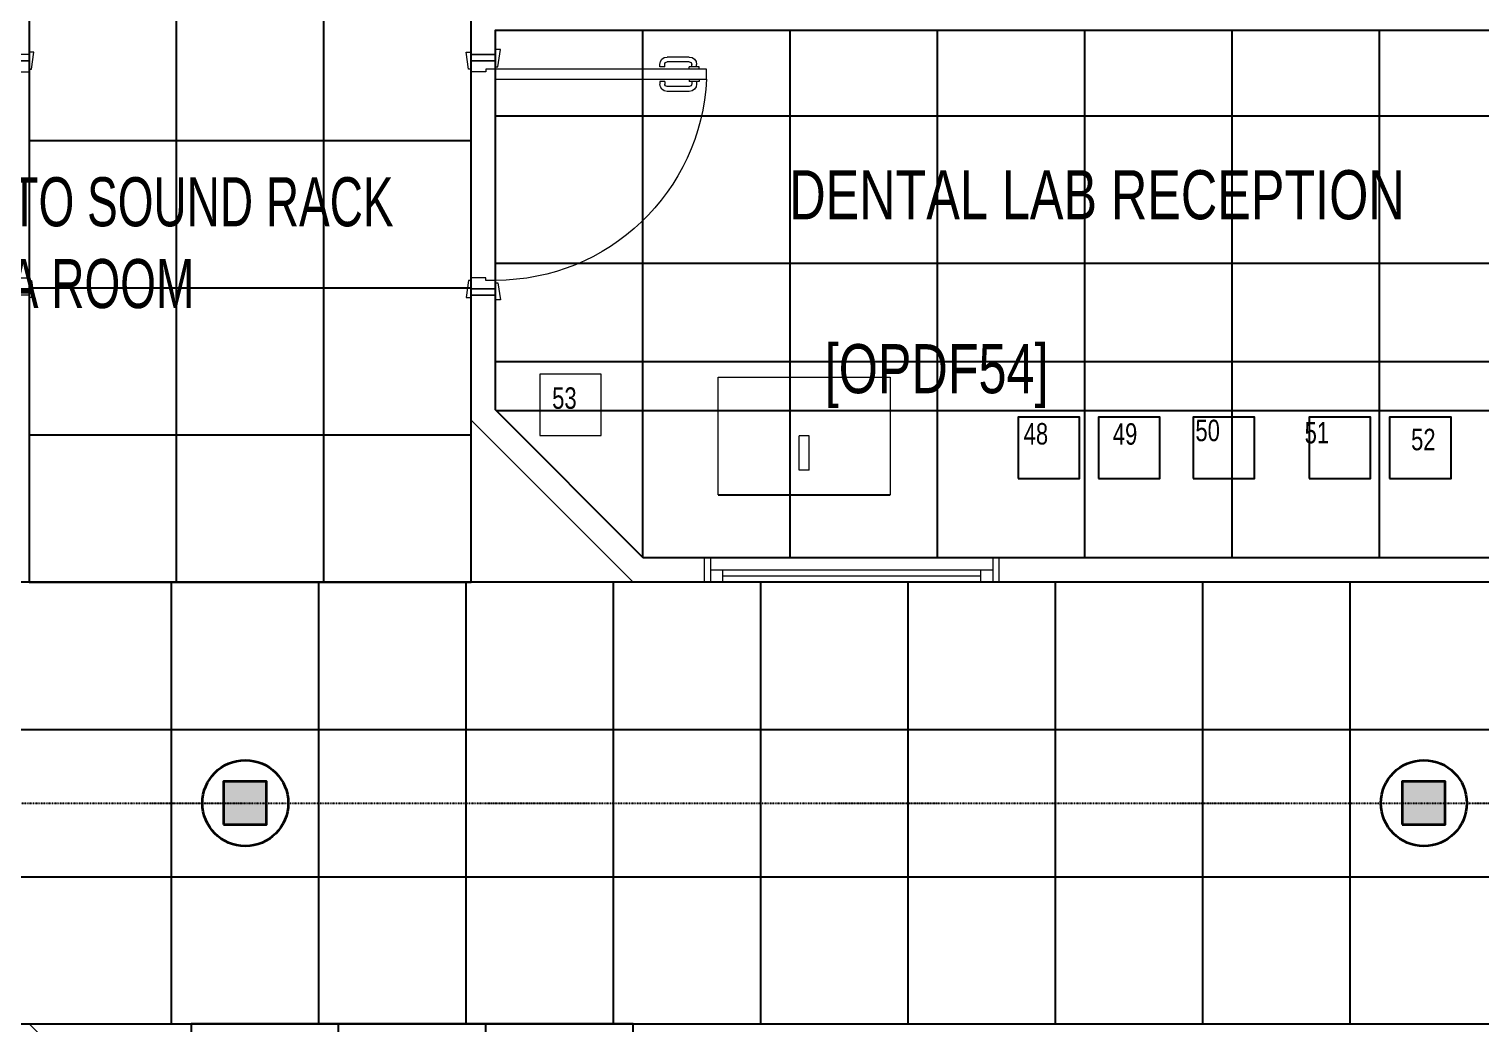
# Model space of a CAD drawing. Extents: x -12260 to 304645, y -29287 to 19916.
# Drawn here: x 23316 to 29229, y -2710 to 1344 of the extents above; entities that cross this region are included whole.
import ezdxf
from ezdxf import colors
from ezdxf.entities.mleader import LeaderData, LeaderLine
from ezdxf.math import Vec2, Vec3

# ---------------------------------------------------------------- set-up
doc = ezdxf.new("R2010")
doc.units = 0
doc.header["$LTSCALE"] = 0.25
doc.linetypes.add('DASHDOT', pattern=[25.4, 12.7, -6.35, 0, -6.35])
for name, color, linetype, lineweight in [('01-First Floor$0$72_EGR_BASE_TEXT', 252, 'Continuous', 5), ('01-First Floor$0$72_EGR_EQP_TAG', 142, 'Continuous', 5), ('01-First Floor$0$Aluminum', 251, 'Continuous', 5), ('01-First Floor$0$LOADING', 253, 'Continuous', 5), ('01-First Floor$0$Walls', 251, 'Continuous', 5), ('01-First Floor$0$Wooden Joinery', 251, 'Continuous', 5), ('E-LITE-CLNG-CNDT', 6, 'DASHDOT', 35), ('T-DATA-TEXT', 2, 'Continuous', 25), ('T-INTC-CLNG @ 100', 33, 'Continuous', 35), ('T-INTC-DEVC-NUMB', 2, 'Continuous', 25), ('T-SOUN-CLNG-CNDT', 3, 'DASHDOT', 25)]:
    doc.layers.add(name, color=color, linetype=linetype, lineweight=lineweight)
doc.layers.add('01-First Floor$0$FALSE CEILING', color=251, linetype='Continuous')
doc.styles.add('01-First Floor$0$X3G_ENTITY_257CFD', font='swisscl.ttf', dxfattribs={"height": 200})
doc.styles.add('01-First Floor$0$X3G_ENTITY_9EC9', font='swisscl.ttf', dxfattribs={"height": 0.2})
doc.styles.add('01-First Floor$0$X3G_ENTITY_9F38', font='swisscl.ttf', dxfattribs={"height": 0.2})
doc.styles.add('DC_Elc_Romans', font='elc_romans.shx', dxfattribs={"width": 0.7})
doc.styles.add('DC_SIMPLEX', font='SIMPLEX.shx', dxfattribs={"width": 0.7})

# ---------------------------------------------------------------- blocks, each defined once
blk = doc.blocks.new('01-First Floor$0$A$C72370EFE')
at = {"layer": '01-First Floor$0$Wooden Joinery'}
for p, q in [((-0.01, -0.04), (-0.02, -0.04)), ((-0.01, -0.03), (-0.01, -0.07)), ((0, -0.03), (-0.01, -0.03)), ((0.04, -0.03), (0.05, -0.03)), ((0.05, -0.03), (0.05, -0.07)), ((0.05, -0.04), (0.06, -0.04)), ((-0.05, -0.07), (-0.05, -0.16)), ((-0.03, -0.07), (-0.03, -0.16)), ((-0.01, -0.06), (-0.02, -0.06)), ((0, -0.07), (-0.01, -0.07)), ((0.04, -0.07), (0.05, -0.07)), ((0.05, -0.06), (0.06, -0.06)), ((0.07, -0.07), (0.07, -0.16)), ((0.09, -0.07), (0.09, -0.16)), ((-0.01, -0.17), (-0.02, -0.17)), ((-0.01, -0.17), (-0.01, -0.19)), ((0.05, -0.17), (0.06, -0.17)), ((0.05, -0.17), (0.05, -0.19)), ((-0.01, -0.19), (-0.02, -0.19)), ((0.05, -0.19), (0.06, -0.19))]:
    blk.add_line(p, q, dxfattribs=at)
for centre, radius, start, end in [((-0.02, -0.07), 0.03, 90, 180), ((0.06, -0.07), 0.03, 0, 90), ((-0.02, -0.07), 0.01, 90, 180), ((0.06, -0.07), 0.01, 0, 90), ((-0.02, -0.16), 0.03, 180, 270), ((-0.02, -0.16), 0.01, 180, 270), ((0.06, -0.16), 0.01, 270, 0), ((0.06, -0.16), 0.03, 270, 0)]:
    blk.add_arc(centre, radius, start, end, dxfattribs=at)
blk = doc.blocks.new('01-First Floor$0$A$C5DAD61B4')
at = {"layer": '01-First Floor$0$Wooden Joinery'}
for points in [[(80, 959.1), (80, 969.1), (10, 979.1), (10, 959.1)], [(940, 959.1), (940, 969.1), (1010, 979.1), (1010, 959.1)], [(70, 859.1), (70, 849.1), (0, 839.1), (0, 859.1)], [(120, 859.1), (120, 0), (80, 0), (80, 859.1)], [(950, 859.1), (950, 849.1), (1020, 839.1), (1020, 859.1)]]:
    blk.add_lwpolyline(points, close=True, dxfattribs=at)
for points in [[(45, 859.1), (45, 959.1), (20, 959.1), (20, 859.1), (45, 859.1)], [(45, 859.1), (80, 859.1), (80, 899.1), (90, 899.1), (90, 959.1), (45, 959.1), (45, 859.1)], [(975, 859.1), (940, 859.1), (940, 899.1), (930, 899.1), (930, 959.1), (975, 959.1), (975, 859.1)], [(975, 859.1), (975, 959.1), (1000, 959.1), (1000, 859.1), (975, 859.1)]]:
    blk.add_lwpolyline(points, dxfattribs=at)
blk.add_arc((80, 859.1), 860, 272.66603, 0, dxfattribs=at)
at = {"layer": '01-First Floor$0$Wooden Joinery', "xscale": 999.9999999998854, "yscale": 999.9999999998854, "zscale": 999.9999999998854, "rotation": 180}
blk.add_blockref('01-First Floor$0$A$C72370EFE', (120, 0), dxfattribs=at)
blk = doc.blocks.new('01-First Floor$0$3-Wall-hung vitreous china basin -  Khroma - 327651xx0 - 327651000 White-4272088-4-Second Floor Level')
at = {"layer": '01-First Floor$0$LOADING'}
for p, q in [((475, 489.5), (-225, 489.5)), ((-225, 489.5), (-225, 10)), ((475, 10), (475, 489.5)), ((105, 250), (145, 250)), ((105, 110), (105, 250)), ((145, 110), (145, 250)), ((105, 110), (145, 110))]:
    blk.add_line(p, q, dxfattribs=at)
blk = doc.blocks.new('01-First Floor$0$A$C37be4daf')
at = {"layer": '01-First Floor$0$Aluminum'}
for p, q in [((1416, 598.2), (216, 598.2)), ((241, 498.2), (241, 598.2)), ((291, 548.2), (291, 598.2)), ((1341, 548.2), (1341, 598.2)), ((1391, 498.2), (1391, 598.2)), ((1391, 548.2), (241, 548.2)), ((291, 573.2), (1341, 573.2)), ((1416, 498.2), (216, 498.2))]:
    blk.add_line(p, q, dxfattribs=at)
at = {"layer": '01-First Floor$0$Walls'}
for p, q in [((216, 498.2), (216, 598.2)), ((1416, 498.2), (1416, 598.2))]:
    blk.add_line(p, q, dxfattribs=at)
blk = doc.blocks.new('01-First Floor')
at = {"layer": '01-First Floor$0$FALSE CEILING', "linetype": 'Continuous'}
for p, q in [((23915.6, -910), (23915.6, 8610)), ((24515.6, -910), (24515.6, 8610)), ((25815.6, -808.1), (25815.6, 1340)), ((26415.6, -810), (26415.6, 1340)), ((27015.6, -810), (27015.6, 1340)), ((27615.6, -810), (27615.6, 1340)), ((28215.6, -810), (28215.6, 1340)), ((28815.6, -810), (28815.6, 1340)), ((25215.6, 990), (32976, 990)), ((23315.6, 890), (25115.6, 890)), ((25215.6, 390), (32976, 390)), ((23315.6, 290), (25115.6, 290)), ((25217.4, -210), (32976, -210)), ((23315.6, -310), (25115.6, -310)), ((23896.4, -2710), (23896.4, -910)), ((24496.4, -2710), (24496.4, -910)), ((25096.4, -2710), (25096.4, -910)), ((25696.4, -2710), (25696.4, -910)), ((26296.4, -2710), (26296.4, -910)), ((26896.4, -2710), (26896.4, -910)), ((27496.4, -2710), (27496.4, -910)), ((28096.4, -2710), (28096.4, -910)), ((28696.4, -2710), (28696.4, -910)), ((8296.4, -1510), (48976, -1510)), ((8296.4, -2110), (48976, -2110)), ((24576, -12830), (24576, -2710)), ((25176, -12830), (25176, -2710))]:
    blk.add_line(p, q, dxfattribs=at)
at = {"layer": '01-First Floor$0$FALSE CEILING'}
for p, q in [((25215.6, -10, -0.1), (32176, -10, -0.1)), ((26122.4, -554.1, -0.2), (26822.4, -554.1, -0.2))]:
    blk.add_line(p, q, dxfattribs=at)
for points in [[(23315.6, -910), (25115.6, -910), (25115.6, 8610), (23315.6, 8610)], [(23976, -12830), (25776, -12830), (25776, -2710), (23976, -2710)]]:
    blk.add_lwpolyline(points, close=True, dxfattribs=at)
for points in [[(25817.4, -810), (25215.6, -208.1), (25215.6, 1340), (32976, 1340), (32976, -810), (25817.4, -810)], [(48976, -910), (8296.4, -910), (8296.4, -2710), (48976, -2710), (48976, -910)]]:
    blk.add_lwpolyline(points, dxfattribs=at)
at = {"layer": '01-First Floor$0$FALSE CEILING', "elevation": -0.2}
for points in [[(27343.7, -487), (27593.7, -487), (27593.7, -237), (27343.7, -237)], [(27671.5, -487), (27921.5, -487), (27921.5, -237), (27671.5, -237)], [(28056.6, -487), (28306.6, -487), (28306.6, -237), (28056.6, -237)], [(28529.2, -487), (28779.2, -487), (28779.2, -237), (28529.2, -237)], [(28857, -487), (29107, -487), (29107, -237), (28857, -237)]]:
    blk.add_lwpolyline(points, close=True, dxfattribs=at)
at = {"layer": '01-First Floor$0$LOADING'}
for p, q in [((25215.6, -10, -0.1), (32176, -10, -0.1)), ((26122.4, -554.1, -0.2), (26822.4, -554.1, -0.2))]:
    blk.add_line(p, q, dxfattribs=at)
at = {"layer": '01-First Floor$0$LOADING', "elevation": -0.2}
for points in [[(25396.2, -312.8), (25646.2, -312.8), (25646.2, -62.8), (25396.2, -62.8)], [(27343.7, -487), (27593.7, -487), (27593.7, -237), (27343.7, -237)], [(27671.5, -487), (27921.5, -487), (27921.5, -237), (27671.5, -237)], [(28056.6, -487), (28306.6, -487), (28306.6, -237), (28056.6, -237)], [(28529.2, -487), (28779.2, -487), (28779.2, -237), (28529.2, -237)], [(28857, -487), (29107, -487), (29107, -237), (28857, -237)]]:
    blk.add_lwpolyline(points, close=True, dxfattribs=at)
at = {"layer": '01-First Floor$0$Walls'}
for p, q in [((25115.6, 1240), (25115.6, 3930)), ((25215.6, 1240), (25215.6, 1340)), ((25215.6, 1340), (32976, 1340)), ((25215.6, 1240), (25115.6, 1240)), ((25115.6, -249.6), (25115.6, 260)), ((25215.6, 260), (25115.6, 260)), ((25215.6, -208.1), (25215.6, 260)), ((25215.6, -208.1), (25817.4, -810)), ((25115.6, -249.6), (25776, -910)), ((32976, -810), (25817.4, -810)), ((33076, -910), (25776, -910)), ((23315.6, -2710), (23976, -3370.4)), ((25776, -2710), (25776, -5730)), ((25776, -2710), (33076, -2710))]:
    blk.add_line(p, q, dxfattribs=at)
at = {"rotation": 180}
blk.add_blockref('01-First Floor$0$A$C37be4daf', (27481.4, -311.8), dxfattribs=at)
at = {"layer": '01-First Floor$0$LOADING', "xscale": -1}
blk.add_blockref('01-First Floor$0$3-Wall-hung vitreous china basin -  Khroma - 327651xx0 - 327651000 White-4272088-4-Second Floor Level', (26597.4, -564.1, -0.2), dxfattribs=at)
at = {"layer": '01-First Floor$0$Wooden Joinery', "rotation": 270}
blk.add_blockref('01-First Floor$0$A$C5DAD61B4', (22356.5, 1260), dxfattribs=at)
at = {"layer": '01-First Floor$0$Wooden Joinery', "xscale": -1, "rotation": 90}
blk.add_blockref('01-First Floor$0$A$C5DAD61B4', (26074.6, 1260), dxfattribs=at)
at = {"layer": '01-First Floor$0$72_EGR_BASE_TEXT', "char_height": 200, "attachment_point": 2}
for s, insert, style in [('DENTAL LAB RECEPTION', (27665, 768.9, 0), '01-First Floor$0$X3G_ENTITY_9EC9'), ('[OPDF54]', (27011.8, 60.1), '01-First Floor$0$X3G_ENTITY_9F38')]:
    blk.add_mtext(s, dxfattribs=dict(at, insert=insert, style=style))
at = {"layer": '01-First Floor$0$72_EGR_EQP_TAG', "char_height": 87.47, "attachment_point": 2, "style": '01-First Floor$0$X3G_ENTITY_257CFD'}
for s, insert in [('53', (25495.9, -116, -0.1)), ('48', (27416.2, -261.4, -0.1)), ('49', (27779.3, -262.2, -0.1)), ('50', (28115.7, -247.9, -0.1)), ('51', (28560.6, -257.1, -0.1)), ('52', (28994.1, -284.8, -0.1))]:
    blk.add_mtext(s, dxfattribs=dict(at, insert=insert))
blk = doc.blocks.new('DC_PA-CL-Speaker')
blk.add_hatch(color=256).paths.add_polyline_path([(-0.883, -0.87), (0.865, -0.87), (0.865, 0.878), (-0.883, 0.878)])
blk.add_lwpolyline([(-0.883, -0.87), (0.865, -0.87), (0.865, 0.878), (-0.883, 0.878)], close=True)
blk.add_circle((0, 0), 1.75)
at = {"layer": 'T-INTC-DEVC-NUMB', "style": 'DC_SIMPLEX', "width": 0.7}
blk.add_attdef('DC_CONTROL', (3.364, 2.471), '', height=2, rotation=360, dxfattribs=at)
blk = doc.blocks.new('DC_Arrow-ArrowEllipse')
at = {"color": 0}
blk.add_ellipse((0, 0), major_axis=(0.4, 0), ratio=0.4, dxfattribs=at)
at = {"color": 0, "ltscale": 0.5}
blk.add_solid([(-1.4, 0.167), (-0.4, 0), (-1.4, -0.167)], dxfattribs=at)

msp = doc.modelspace()

# ---------------------------------------------------------------- linework, layer by layer
at = {"layer": 'T-SOUN-CLNG-CNDT'}
msp.add_lwpolyline([(21042.4, -1810), (24108.2, -1810), (29082.9, -1810), (33196.4, -1810), (38596.4, -1810), (42796.4, -1810), (48196.4, -1810)], dxfattribs=at)

# ---------------------------------------------------------------- block references
at = {"layer": 'E-LITE-CLNG-CNDT'}
msp.add_blockref('01-First Floor', (0, 0), dxfattribs=at)
at = {"layer": 'T-INTC-CLNG @ 100', "xscale": 100, "yscale": 100, "zscale": 100}
for p in [(24196.4, -1810), (28996.4, -1810)]:
    msp.add_blockref('DC_PA-CL-Speaker', p, dxfattribs=at)

# ---------------------------------------------------------------- leaders
at = {"layer": 'T-DATA-TEXT'}
ml = msp.add_multileader_mtext('Standard', dxfattribs=at)
ml.set_content('LINE 10 TO SOUND RACK\\PIN DATA ROOM  ', color=256, style='DC_Elc_Romans')
ml.set_leader_properties(color=45)
ml.set_arrow_properties(name='DC_Arrow-ArrowEllipse')
ml.build(insert=Vec2(0, 0))
ml.multileader.update_dxf_attribs({"dogleg_length": 2, "arrow_head_size": 200, "scale": 100})
ctx = ml.context
ctx.base_point, ctx.scale, ctx.char_height, ctx.arrow_head_size, ctx.landing_gap_size, ctx.plane_origin = Vec3(15806.7, 1403.9), 100, 200, 200, 200, Vec3(24739.4, 5429)
notes = []
notes.append((ctx, [(0, (1, 1, 0), (15606.7, 1403.9), (1, 0), 200, [(0, [(14471.1, 290)], 0, [])])]))
ctx.mtext.insert, ctx.mtext.width, ctx.mtext.flow_direction = Vec3(16006.7, 1503.9), 2820.295, 5
ml = msp.add_multileader_mtext('Standard', dxfattribs=at)
ml.set_content('LINE 8 TO SOUND RACK\\PIN DATA ROOM  ', color=256, style='DC_Elc_Romans')
ml.set_leader_properties(color=45)
ml.set_arrow_properties(name='DC_Arrow-ArrowEllipse')
ml.build(insert=Vec2(0, 0))
ml.multileader.update_dxf_attribs({"dogleg_length": 2, "arrow_head_size": 200, "scale": 100})
ctx = ml.context
ctx.base_point, ctx.scale, ctx.char_height, ctx.arrow_head_size, ctx.landing_gap_size, ctx.plane_origin = Vec3(22415.6, 640.2, 0), 100, 200, 200, 200, Vec3(31311.3, 2816.8, 0)
notes.append((ctx, [(0, (1, 1, 0), (22215.6, 640.2, 0), (1, 0), 200, [(0, [(20998.6, -2036.1, 0)], 0, [])])]))
ctx.mtext.insert, ctx.mtext.width, ctx.mtext.flow_direction = Vec3(22615.6, 740.2, 0), 2820.295, 5
ml = msp.add_multileader_mtext('Standard', dxfattribs=at)
ml.set_content('LINE 7 TO SOUND RACK\\PIN DATA ROOM  ', color=256, style='DC_Elc_Romans')
ml.set_leader_properties(color=45)
ml.set_arrow_properties(name='DC_Arrow-ArrowEllipse')
ml.build(insert=Vec2(0, 0))
ml.multileader.update_dxf_attribs({"dogleg_length": 2, "arrow_head_size": 200, "scale": 100})
ctx = ml.context
ctx.base_point, ctx.scale, ctx.char_height, ctx.arrow_head_size, ctx.landing_gap_size, ctx.plane_origin = Vec3(7841.3, 241), 100, 200, 200, 200, Vec3(16810.9, 3595.5)
notes.append((ctx, [(0, (1, 1, 0), (7641.3, 241), (1, 0), 200, [(0, [(5536, -1185.7)], 0, [])])]))
ctx.mtext.insert, ctx.mtext.width, ctx.mtext.flow_direction = Vec3(8041.3, 341), 2820.295, 5
for ctx, leaders in notes:
    for number, flags, end, landing, length, lines in leaders:
        leader = LeaderData()
        leader.index, (leader.has_last_leader_line, leader.has_dogleg_vector, leader.attachment_direction) = number, flags
        leader.last_leader_point, leader.dogleg_vector, leader.dogleg_length = Vec3(end), Vec3(landing), length
        for number, points, colour, breaks in lines:
            line = LeaderLine()
            line.index, line.vertices, line.color, line.breaks = number, Vec3.list(points), colors.encode_raw_color(colour), breaks
            leader.lines.append(line)
        ctx.leaders.append(leader)

doc.saveas('drawing.dxf')
